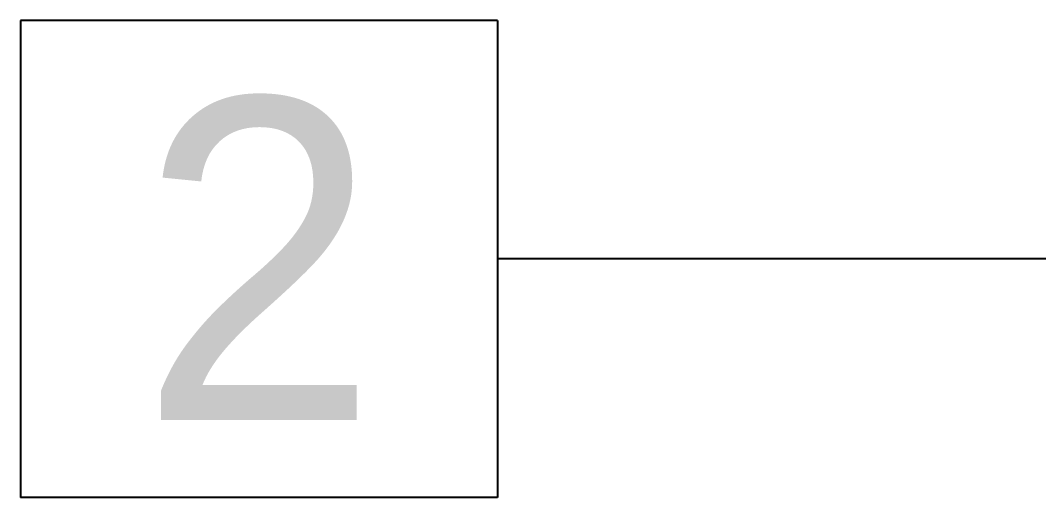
# Model space of a CAD drawing. Header units: millimetres. Extents: x 0 to 84100, y 0 to 29700.
# Drawn here: x 59944 to 60514, y 14210 to 14477 of the extents above; entities that cross this region are included whole.
import ezdxf
from ezdxf.enums import TextEntityAlignment as Align

# ---------------------------------------------------------------- set-up
doc = ezdxf.new("R2010")
doc.units = ezdxf.units.MM
doc.header["$LTSCALE"] = 1000
doc.layers.add('KEC-TEXT', color=6, linetype='Continuous')
doc.styles.add('나눔고딕', font='')
doc.styles.get('나눔고딕').set_extended_font_data('나눔고딕')

# ---------------------------------------------------------------- blocks, each defined once
blk = doc.blocks.new('*U24')
h = blk.add_hatch(color=0)
h.dxf.hatch_style = 1
h.paths.add_polyline_path([(231.741, 22.25, -1), (221.721, 22.25, -1)])
at = {"color": 0}
for p, q in [((0, 44.5), (0, 0)), ((44.5, 44.5), (0, 44.5)), ((44.5, 44.5), (44.5, 0)), ((226.731, 22.25), (44.5, 22.25)), ((44.5, 0), (0, 0))]:
    blk.add_line(p, q, dxfattribs=at)
blk.add_lwpolyline([(44.5, 22.25), (44.5, 22.25)], dxfattribs=at)
blk.add_circle((226.731, 22.25), 5.01, dxfattribs=at)

msp = doc.modelspace()

# ---------------------------------------------------------------- block references
at = {"layer": 'KEC-TEXT', "color": 6, "xscale": 6, "yscale": 6, "zscale": 6}
msp.add_blockref('*U24', (59943.55, 14209.87), dxfattribs=at)

# ---------------------------------------------------------------- texts
at = {"layer": 'KEC-TEXT', "color": 6, "style": '나눔고딕'}
msp.add_text('2', height=180, dxfattribs=at).set_placement((60077.05, 14343.37), align=Align.MIDDLE_CENTER)

doc.saveas('drawing.dxf')
